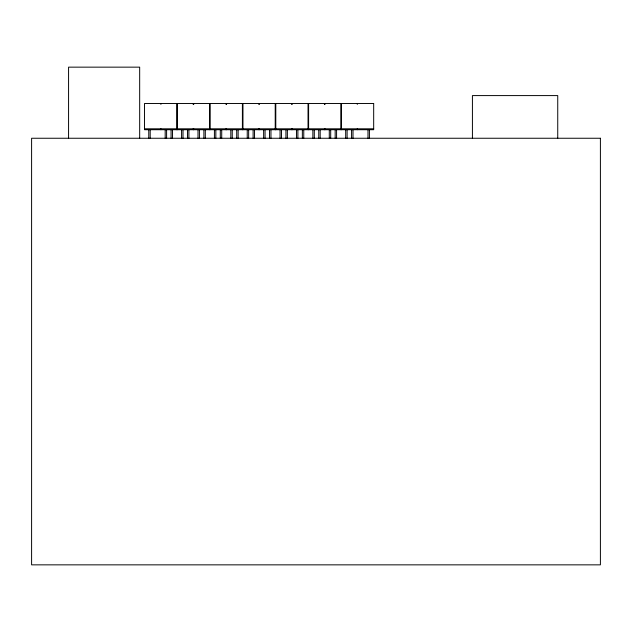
<?xml version="1.0" encoding="UTF-8"?>
<svg xmlns="http://www.w3.org/2000/svg" width="632" height="632" viewBox="0 0 632 632"><rect width="100%" height="100%" fill="white"/><g stroke="black" fill="none" stroke-linecap="round" stroke-linejoin="round"><path stroke-width="0.95" d="M144.507 128.802L176.755 128.802M177.323 128.802L209.579 128.802M210.148 128.802L242.396 128.802M242.965 128.802L275.22 128.802M275.789 128.802L308.037 128.802M308.606 128.802L340.853 128.802M341.422 128.802L373.678 128.802M557.74 138.25L557.74 95.59L472.42 95.59L472.42 138.25M369.412 129.544L369.412 138.25M367.99 129.544L367.99 138.25M357.27 103.49L357.27 104.406M357.27 128.802L357.27 129.718M353.004 129.544L353.004 138.25M351.582 129.544L351.582 138.25M347.11 129.544L347.11 138.25M345.688 129.544L345.688 138.25M341.422 103.49L341.422 129.718M340.853 103.49L340.853 129.718M336.587 129.544L336.587 138.25M335.165 129.544L335.165 138.25M330.702 129.544L330.702 138.25M329.28 129.544L329.28 138.25M325.014 103.49L325.014 104.406M325.014 128.802L325.014 129.718M324.445 103.49L324.445 104.406M324.445 128.802L324.445 129.718M320.179 129.544L320.179 138.25M318.757 129.544L318.757 138.25M314.294 129.544L314.294 138.25M312.872 129.544L312.872 138.25M308.606 103.49L308.606 129.718M308.037 103.49L308.037 129.718M303.771 129.544L303.771 138.25M302.349 129.544L302.349 138.25M297.885 129.544L297.885 138.25M296.463 129.544L296.463 138.25M292.197 103.49L292.197 104.406M292.197 128.802L292.197 129.718M291.628 103.49L291.628 104.406M291.628 128.802L291.628 129.718M287.363 129.544L287.363 138.25M285.94 129.544L285.94 138.25M281.477 129.544L281.477 138.25M280.055 129.544L280.055 138.25M275.789 103.49L275.789 129.718M275.22 103.49L275.22 129.718M270.954 129.544L270.954 138.25M269.532 129.544L269.532 138.25M265.061 129.544L265.061 138.25M263.639 129.544L263.639 138.25M259.373 103.49L259.373 104.406M259.373 128.802L259.373 129.718M258.804 103.49L258.804 104.406M258.804 128.802L258.804 129.718M254.538 129.544L254.538 138.25M253.116 129.544L253.116 138.25M248.653 129.544L248.653 138.25M247.231 129.544L247.231 138.25M242.965 103.49L242.965 129.718M242.396 103.49L242.396 129.718M238.13 129.544L238.13 138.25M236.708 129.544L236.708 138.25M232.244 129.544L232.244 138.25M230.822 129.544L230.822 138.25M226.556 103.49L226.556 104.406M226.556 128.802L226.556 129.718M225.987 103.49L225.987 104.406M225.987 128.802L225.987 129.718M221.721 129.544L221.721 138.25M220.299 129.544L220.299 138.25M215.836 129.544L215.836 138.25M214.414 129.544L214.414 138.25M210.148 103.49L210.148 129.718M209.579 103.49L209.579 129.718M205.313 129.544L205.313 138.25M203.891 129.544L203.891 138.25M199.428 129.544L199.428 138.25M198.006 129.544L198.006 138.25M193.74 103.49L193.74 104.406M193.74 128.802L193.74 129.718M193.171 103.49L193.171 104.406M193.171 128.802L193.171 129.718M188.905 129.544L188.905 138.25M187.483 129.544L187.483 138.25M183.011 129.544L183.011 138.25M181.589 129.544L181.589 138.25M177.323 103.49L177.323 129.718M176.755 103.49L176.755 129.718M172.489 129.544L172.489 138.25M171.067 129.544L171.067 138.25M166.603 129.544L166.603 138.25M165.181 129.544L165.181 138.25M160.915 103.49L160.915 104.406M160.915 128.802L160.915 129.718M150.195 129.544L150.195 138.25M148.773 129.544L148.773 138.25M139.672 138.25L139.672 67.15L68.572 67.15L68.572 138.25M373.678 103.49L144.507 103.49L144.507 129.718L373.678 129.718L373.678 103.49M600.4 138.25L31.6 138.25L31.6 564.85L600.4 564.85L600.4 138.25"/></g></svg>
